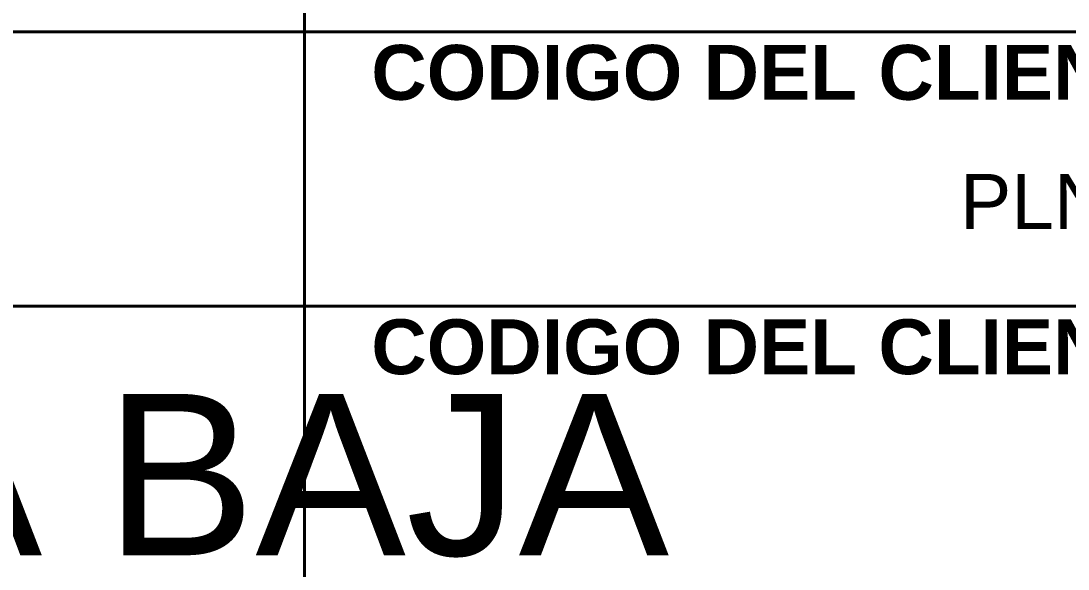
# Model space of a CAD drawing. Header units: millimetres. Extents: x 0 to 841, y 0 to 594.
# Drawn here: x 762.25 to 794.67, y 32.36 to 49.34 of the extents above; entities that cross this region are included whole.
import ezdxf
from ezdxf.enums import TextEntityAlignment as Align

# ---------------------------------------------------------------- set-up
doc = ezdxf.new("R2010")
doc.units = ezdxf.units.MM
doc.layers.add('291-E-TEXTOS', color=7, linetype='Continuous')
doc.styles.add('ARIAL', font='arial.ttf')
doc.styles.add('ARIAL_BOLD', font='arialbd.ttf')

msp = doc.modelspace()

# ---------------------------------------------------------------- linework, layer by layer
at = {"layer": '291-E-TEXTOS', "color": 7, "lineweight": 40}
for p, q in [((771.035, 66), (771.035, 15)), ((651, 49), (826, 49)), ((676, 40.5), (771.035, 40.5)), ((771.035, 40.5), (826, 40.5))]:
    msp.add_line(p, q, dxfattribs=at)

# ---------------------------------------------------------------- texts
at = {"layer": '291-E-TEXTOS', "color": 7, "style": 'ARIAL_BOLD'}
for s, p in [('CODIGO DEL CLIENTE (REEMPLAZA A):', (773.099, 46.383)), ('CODIGO DEL CLIENTE (REEMPLAZADO POR):', (773.099, 37.883))]:
    msp.add_text(s, height=1.7, dxfattribs=at).set_placement(p, align=Align.BOTTOM_LEFT)
at = {"layer": '291-E-TEXTOS', "color": 7, "style": 'ARIAL'}
msp.add_text('PLN-2026-000', height=1.7, dxfattribs=at).set_placement((799.05, 42.383), align=Align.BOTTOM_CENTER)
at = {"layer": '291-E-TEXTOS', "true_color": 0xe00000, "style": 'ARIAL'}
msp.add_text('TGBT-02 – TABLERO PLANTA BAJA', height=5, dxfattribs=at).set_placement((723.518, 31.283), align=Align.BOTTOM_CENTER)

doc.saveas('drawing.dxf')
